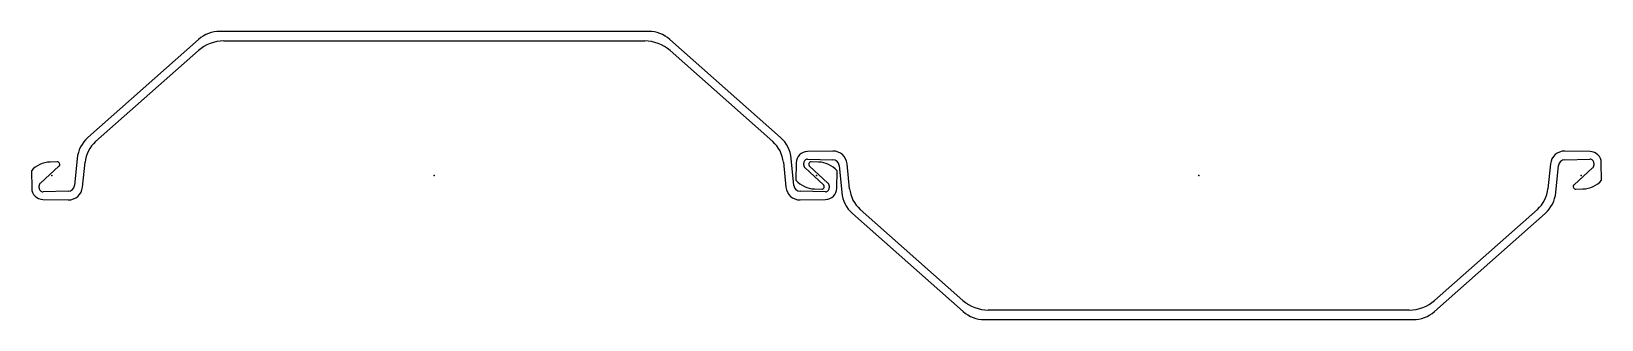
# Model space of a CAD drawing. Extents: x -16 to 1216, y -113 to 113.
import ezdxf

# ---------------------------------------------------------------- set-up
doc = ezdxf.new("R2010")
doc.units = 0
doc.header["$MEASUREMENT"] = 0
doc.layers.get('0').update_dxf_attribs({"color": 5, "linetype": 'CONTINUOUS'})

msp = doc.modelspace()

# ---------------------------------------------------------------- linework, layer by layer
at = {"linetype": 'Continuous'}
for p, q in [((468.27344, 113), (131.72658, 113)), ((115.15462, 106.71819), (28.14986, 29.68942)), ((134.80225, 105.5), (465.19775, 105.5)), ((571.85016, 29.68942), (484.84537, 106.71819)), ((34.26869, 26.55865), (114.91544, 97.96141)), ((485.08456, 97.96141), (565.73132, 26.55865)), ((19.84588, 13.45883), (17.71202, -7.87979)), ((582.28796, -7.87979), (580.15411, 13.45883)), ((612.86798, 19.11963), (592.94611, 18.76498)), ((593.05499, 12.74399), (612.82849, 12.38144)), ((1207.05396, 18.76498), (1187.13208, 19.11963)), ((1187.17151, 12.38144), (1206.94495, 12.74399)), ((-16.1, 3.7), (-15.89268, -9.90355)), ((-9.01426, -5.90691), (5.47989, 7.22493)), ((4.08745, 10.70646), (-1.50617, 10.56769)), ((24.00909, -9.21674), (25.96529, 10.33028)), ((574.03473, 10.33028), (575.99091, -9.21674)), ((584.1073, 9.90355), (583.90002, -3.7)), ((590, 8.13014), (590, 9.74449)), ((605.47992, -7.22493), (590.98572, 5.90691)), ((594.52008, 7.22493), (609.01428, -5.90691)), ((601.50616, 10.56769), (595.91254, 10.70646)), ((615.8927, -9.90355), (616.09998, 3.7)), ((617.71204, 7.87979), (619.84589, -13.45883)), ((625.96527, -10.33028), (624.00909, 9.21674)), ((1175.99084, 9.21674), (1174.03467, -10.33028)), ((1180.15417, -13.45883), (1182.28796, 7.87979)), ((1209.01428, 5.90691), (1194.52014, -7.22493)), ((1210, 9.74449), (1210, 8.13014)), ((1216.09998, -3.7), (1215.8927, 9.90355)), ((-10, -9.74449), (-10, -8.13014)), ((598.49384, -10.56769), (604.08746, -10.70646)), ((610, -8.13014), (610, -9.74449)), ((1195.9126, -10.70646), (1201.50623, -10.56769)), ((-7.05392, -18.76498), (12.86798, -19.11963)), ((12.8285, -12.38144), (-6.945, -12.74399)), ((587.13202, -19.11963), (607.05389, -18.76498)), ((606.94501, -12.74399), (587.17151, -12.38144)), ((628.14984, -29.68942), (715.1546, -106.71819)), ((714.91547, -97.96141), (634.26868, -26.55865)), ((1084.84534, -106.71819), (1171.8501, -29.68942)), ((1165.73132, -26.55865), (1085.08459, -97.96141)), ((1065.19775, -105.5), (734.80225, -105.5)), ((731.72656, -113), (1068.27344, -113))]:
    msp.add_line(p, q, dxfattribs=at)
for centre, radius, start, end in [((131.72658, 88), 25, 90, 131.51974), ((468.27344, 88), 25, 48.4803, 90), ((134.80225, 75.5), 30, 90, 131.52092), ((465.19775, 75.5), 30, 48.47907, 90), ((44.72181, 10.97123), 25, 131.51974, 174.28941), ((50.84103, 7.84081), 25, 131.52093, 174.28508), ((549.159, 7.84081), 25, 5.71492, 48.47909), ((555.2782, 10.97123), 25, 5.7106, 48.48024), ((593.10626, 9.76641), 9, 91.01964, 179.12689), ((593, 9.74449), 3, 88.94966, 180), ((612.73682, 7.38228), 5, 5.71055, 88.94943), ((613.06378, 8.12137), 11, 5.71492, 91.01992), ((1186.93628, 8.12137), 11, 88.98008, 174.28514), ((1187.26318, 7.38228), 5, 91.05057, 174.28945), ((1207, 9.74449), 3, 0, 91.05151), ((1206.89368, 9.76641), 9, 0.8731, 88.97958), ((-1.01014, -9.42616), 20, 91.42117, 138.98111), ((4.13705, 8.70708), 2, 312.17686, 91.42117), ((593, 8.13014), 3, 180, 227.82288), ((595.86298, 8.70708), 2, 88.58005, 227.82203), ((601.01013, -9.42616), 20, 41.01893, 88.57883), ((1207, 8.13014), 3, 312.17712, 0), ((-6.89373, -9.76641), 9, 180.87311, 268.98014), ((-7, -8.13014), 3, 132.17687, 180), ((-7, -9.74449), 3, 180, 271.05041), ((12.73683, -7.38228), 5, 271.05041, 354.28941), ((13.06377, -8.12137), 11, 268.98014, 354.28509), ((586.93622, -8.12137), 11, 185.71492, 271.01992), ((587.26318, -7.38228), 5, 185.71055, 268.94943), ((598.98987, 9.42616), 20, 221.01893, 268.57883), ((604.13702, -8.70708), 2, 268.58005, 47.82203), ((607, -9.74449), 3, 268.94966, 0), ((606.89374, -9.76641), 9, 271.01964, 359.12689), ((607, -8.13014), 3, 0, 47.82288), ((650.841, -7.84081), 25, 185.71492, 228.47909), ((1149.15894, -7.84081), 25, 311.52101, 354.28508), ((1195.86292, -8.70708), 2, 132.17538, 271.42345), ((1201.01013, 9.42616), 20, 271.42135, 318.98107), ((644.7218, -10.97123), 25, 185.7106, 228.48024), ((1155.2782, -10.97123), 25, 311.51965, 354.28942), ((734.80225, -75.5), 30, 228.47911, 270), ((1065.19775, -75.5), 30, 270, 311.52097), ((731.72656, -88), 25, 228.48025, 270), ((1068.27344, -88), 25, 270, 311.51965)]:
    msp.add_arc(centre, radius, start, end, dxfattribs=at)
for p in [(0, 0), (300, 0), (600, 0), (900, 0), (1200, 0)]:
    msp.add_point(p, dxfattribs=at)

doc.saveas('drawing.dxf')
